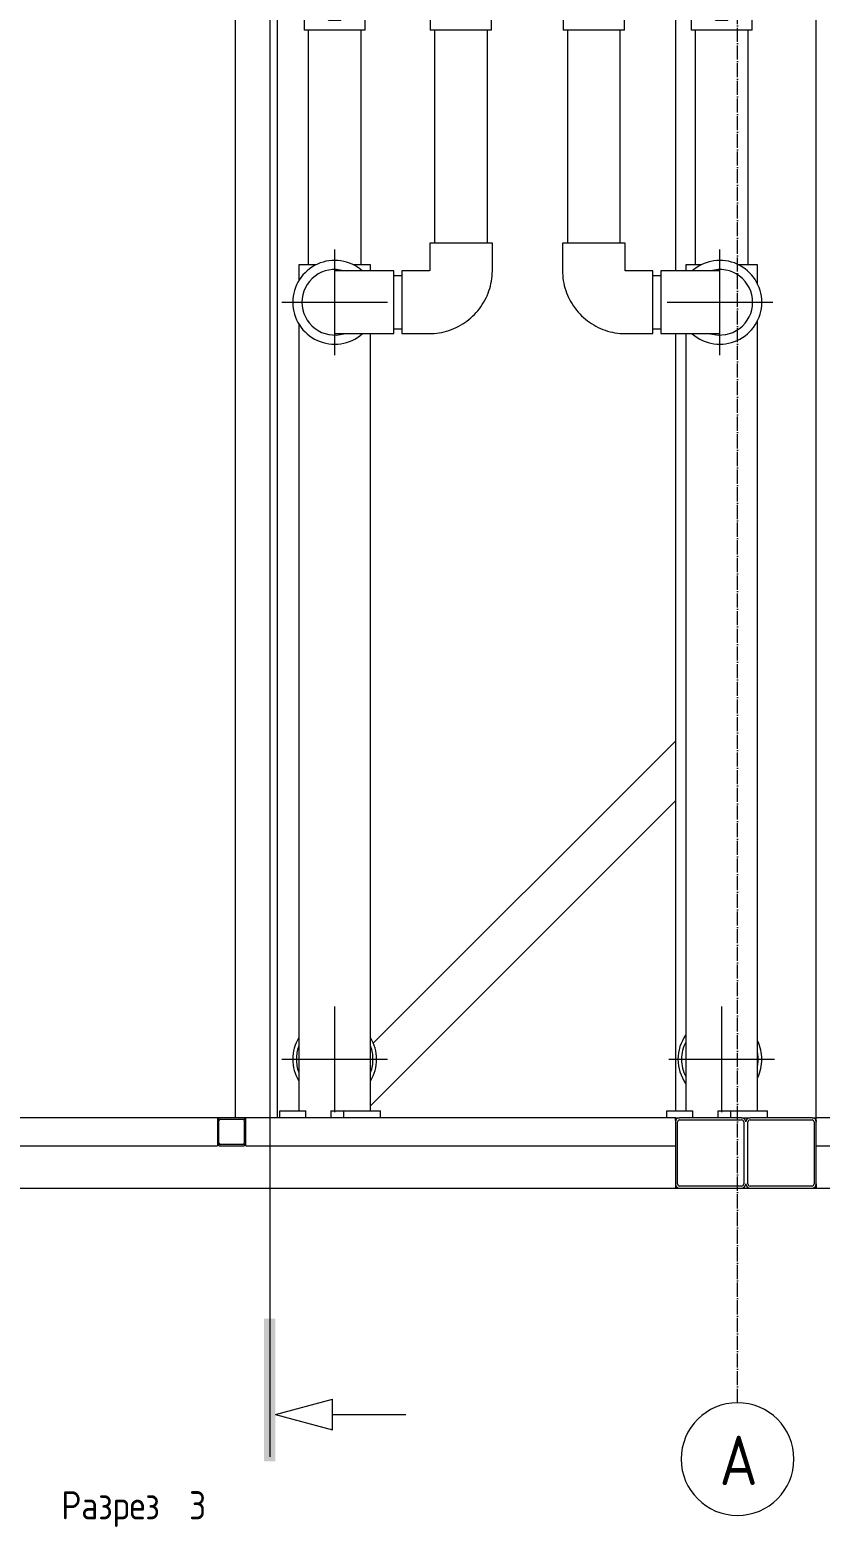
# Model space of a CAD drawing. Header units: millimetres. Extents: x -3135 to 3112, y -485 to 3427.
# Drawn here: x -1004 to 117, y -481 to 1645 of the extents above; entities that cross this region are included whole.
import ezdxf

# ---------------------------------------------------------------- set-up
doc = ezdxf.new("R2010")
doc.units = ezdxf.units.MM
doc.linetypes.add('ADSK_Линия сетки', pattern=[25, 20, -2.5, 0, -2.5])
for name, color, linetype, lineweight in [('A-_ANOTSYBL_E', 7, 'Continuous', 9), ('A-_FLORLEVL_E', 7, 'Continuous', 9), ('A_--------_E-', 8, 'Continuous', 9), ('M-_EQPT----_E', 7, 'Continuous', 9), ('M-_WATR----_E', 5, 'Continuous', 9), ('S-_ANOTGRID_E', 7, 'Continuous', 9), ('S-_STRL----_A', 7, 'Continuous', 9)]:
    doc.layers.add(name, color=color, linetype=linetype, lineweight=lineweight)
doc.styles.add('GOST Common', font='GOST_Common.ttf', dxfattribs={"width": 0.9, "height": 70})
doc.styles.add('GOST Common_1', font='GOST_Common.ttf', dxfattribs={"width": 0.9, "height": 40})

# ---------------------------------------------------------------- blocks, each defined once
blk = doc.blocks.new('PNS-0100 MAIN FRAME - ASY PNS-0100 MAIN FRAME_iam-651195-Разрез 4')
at = {"layer": 'A_--------_E-'}
for p, q in [((111.8, 100), (111.8, 2551.5)), ((-713.2, 2550.5), (-713.2, 100)), ((-653.2, 100), (-653.2, 2550.5)), ((-88.2, 1683.6), (-88.2, 1302.5)), ((-88.2, 1213.5), (-88.2, 110)), ((-88.2, 634.9), (-517.5, 205.6)), ((-521.1, 117.1), (-88.2, 550)), ((-738.2, 100), (-1398.2, 100)), ((-734.2, 100), (-738.2, 100)), ((-738.2, 100), (-738.2, 96)), ((-698.2, 100), (-702.2, 100)), ((-88.2, 100), (-698.2, 100)), ((-698.2, 96), (-698.2, 100)), ((-88.2, 96), (-88.2, 100)), ((-88.2, 96), (-88.2, 94)), ((106, 100), (111.8, 100)), ((746.8, 100), (111.8, 100)), ((111.8, 96), (111.8, 100)), ((111.8, 96), (111.8, 94)), ((-738.2, 64), (-738.2, 60)), ((-698.2, 60), (-698.2, 64)), ((-1398.2, 60), (-738.2, 60)), ((-698.2, 60), (-88.2, 60)), ((111.8, 60), (746.8, 60)), ((-88.2, 6), (-88.2, 0)), ((111.8, 6), (111.8, 0)), ((-1404.2, 0), (-88.2, 0)), ((111.8, 0), (1427.8, 0))]:
    blk.add_line(p, q, dxfattribs=at)
at = {"layer": 'S-_STRL----_A'}
for p, q in [((-738.2, 96), (-738.2, 64)), ((-736.2, 64), (-736.2, 96)), ((-702.2, 100), (-734.2, 100)), ((-734.2, 98), (-702.2, 98)), ((-700.2, 96), (-700.2, 64)), ((-698.2, 64), (-698.2, 96)), ((-88.2, 94), (-88.2, 6)), ((-85.2, 6), (-85.2, 94)), ((5.8, 100), (-82.2, 100)), ((-82.2, 97), (5.8, 97)), ((8.8, 94), (8.8, 6)), ((14.8, 6), (14.8, 94)), ((105.8, 100), (17.8, 100)), ((17.8, 97), (105.8, 97)), ((108.8, 94), (108.8, 6)), ((111.8, 6), (111.8, 94)), ((-702.2, 62), (-734.2, 62)), ((-734.2, 60), (-702.2, 60)), ((5.8, 3), (-82.2, 3)), ((105.8, 3), (17.8, 3)), ((17.8, 0), (105.8, 0)), ((-82.2, 0), (5.8, 0))]:
    blk.add_line(p, q, dxfattribs=at)
for centre, radius, start, end in [((-734.2, 96), 4, 90, 180), ((-734.2, 96), 2, 90, 180), ((-702.2, 96), 4, 0, 90), ((-702.2, 96), 2, 0, 90), ((-82.2, 94), 6, 90, 180), ((-82.2, 94), 3, 90, 180), ((5.8, 94), 6, 360, 90), ((5.8, 94), 3, 0, 90), ((17.8, 94), 6, 90, 180), ((17.8, 94), 3, 90, 180), ((105.8, 94), 6, 360, 90), ((105.8, 94), 3, 0, 90), ((-734.2, 64), 4, 180, 270), ((-734.2, 64), 2, 180, 270), ((-702.2, 64), 2, 270, 0), ((-702.2, 64), 4, 270, 360), ((-82.2, 6), 6, 180, 270), ((-82.2, 6), 3, 180, 270), ((5.8, 6), 6, 270, 360), ((5.8, 6), 3, 270, 360), ((17.8, 6), 6, 180, 270), ((17.8, 6), 3, 180, 270), ((105.8, 6), 3, 270, 0), ((105.8, 6), 6, 270, 0)]:
    blk.add_arc(centre, radius, start, end, dxfattribs=at)
blk = doc.blocks.new('PNS-0100 MAIN FRAME - Standard-550811-Разрез 4')
blk.add_blockref('PNS-0100 MAIN FRAME - ASY PNS-0100 MAIN FRAME_iam-651195-Разрез 4', (0, 0))
blk = doc.blocks.new('UV-Cleaner ODV-15 - UV-Cleaner ODV-15_ipt-677162-Разрез 4')
at = {"layer": 'A_--------_E-', "color": 180, "lineweight": 20}
for p, q in [((-73.3, 1311), (-73.3, 1302.5)), ((-51.3, 1311), (-73.3, 1311)), ((28.3, 1311), (1.3, 1311)), ((28.3, 1283.5), (28.3, 1311)), ((-73.3, 1213.5), (-73.3, 110)), ((28.3, 110), (28.3, 1232.5)), ((-100.5, 110), (-63.5, 110)), ((-100.5, 100), (-100.5, 110)), ((-63.5, 100), (-63.5, 110)), ((-28, 110), (-28, 100)), ((-28, 110), (-9.5, 110)), ((-9.5, 100), (-9.5, 110)), ((-9.5, 110), (42.5, 110)), ((42.5, 100), (42.5, 110)), ((-88.2, 100), (-82.2, 100)), ((5.8, 100), (17.8, 100))]:
    blk.add_line(p, q, dxfattribs=at)
blk = doc.blocks.new('UV-Cleaner ODV-15 - Standard-553269-Разрез 4')
blk.add_blockref('UV-Cleaner ODV-15 - UV-Cleaner ODV-15_ipt-677162-Разрез 4', (0, 0))
blk = doc.blocks.new('COMER_EL50_U-PVC отвод 90 - DN16-DN315 _Grey_-562209-Разрез 4')
at = {"layer": 'M-_WATR----_E', "color": 180, "lineweight": 20}
for p, q in [((-70.3, 1302.5), (-109, 1302.5)), ((-109, 1302.5), (-109, 1258)), ((-109, 1258), (-109, 1213.5)), ((-109, 1213.5), (-70.3, 1213.5))]:
    blk.add_line(p, q, dxfattribs=at)
at = {"layer": 'M-_WATR----_E', "color": 180, "lineweight": 20, "flags": 128}
for points in [[(-25, 1302.5), (-25, 1302.5), (-25.1, 1302.5), (-25.3, 1302.5), (-25.6, 1302.5), (-25.9, 1302.5), (-26.3, 1302.5), (-26.8, 1302.5), (-27.3, 1302.5), (-27.9, 1302.5), (-28.6, 1302.5), (-29.3, 1302.5), (-30.1, 1302.5), (-31, 1302.5), (-31.9, 1302.5), (-32.9, 1302.5), (-34, 1302.5), (-35.1, 1302.5), (-36.2, 1302.5), (-37.5, 1302.5), (-38.7, 1302.5), (-40.1, 1302.5), (-41.4, 1302.5), (-42.9, 1302.5), (-44.3, 1302.5), (-45.8, 1302.5), (-47.4, 1302.5), (-48.9, 1302.5), (-50.6, 1302.5), (-52.2, 1302.5), (-53.9, 1302.5), (-55.6, 1302.5), (-57.3, 1302.5), (-59.1, 1302.5), (-60.8, 1302.5), (-62.6, 1302.5), (-64.4, 1302.5), (-66.2, 1302.5), (-68, 1302.5), (-69.8, 1302.5), (-70.3, 1302.5)], [(-70.3, 1213.5), (-68.5, 1213.5), (-66.7, 1213.5), (-64.9, 1213.5), (-63.1, 1213.5), (-61.3, 1213.5), (-59.5, 1213.5), (-57.8, 1213.5), (-56.1, 1213.5), (-54.3, 1213.5), (-52.7, 1213.5), (-51, 1213.5), (-49.4, 1213.5), (-47.8, 1213.5), (-46.2, 1213.5), (-44.7, 1213.5), (-43.2, 1213.5), (-41.8, 1213.5), (-40.4, 1213.5), (-39.1, 1213.5), (-37.8, 1213.5), (-36.6, 1213.5), (-35.4, 1213.5), (-34.3, 1213.5), (-33.2, 1213.5), (-32.2, 1213.5), (-31.2, 1213.5), (-30.3, 1213.5), (-29.5, 1213.5), (-28.8, 1213.5), (-28.1, 1213.5), (-27.5, 1213.5), (-26.9, 1213.5), (-26.4, 1213.5), (-26, 1213.5), (-25.7, 1213.5), (-25.4, 1213.5), (-25.2, 1213.5), (-25.1, 1213.5), (-25, 1213.5), (-25, 1213.5)]]:
    blk.add_lwpolyline(points, dxfattribs=at)
blk = doc.blocks.new('COMER_EL50_U-PVC отвод 90 - DN16-DN315 _Grey_-V3-Разрез 4')
at = {"layer": 'M-_WATR----_E', "color": 180, "lineweight": 20}
for p, q in [((-437, 1342), (-437, 1303.3)), ((-348, 1342), (-437, 1342)), ((-348, 1303.3), (-348, 1342)), ((-437.8, 1302.5), (-476.5, 1302.5)), ((-476.5, 1302.5), (-476.5, 1213.5)), ((-476.5, 1213.5), (-437.8, 1213.5))]:
    blk.add_line(p, q, dxfattribs=at)
at = {"layer": 'M-_WATR----_E', "color": 180, "lineweight": 20, "flags": 128}
for points in [[(-437, 1303.3), (-437, 1303.3), (-437, 1303.2), (-437, 1303.2), (-437, 1303.2), (-437.1, 1303.1), (-437.1, 1303.1), (-437.1, 1303.1), (-437.1, 1303), (-437.1, 1303), (-437.1, 1303), (-437.1, 1303), (-437.1, 1302.9), (-437.1, 1302.9), (-437.2, 1302.9), (-437.2, 1302.8), (-437.2, 1302.8), (-437.2, 1302.8), (-437.2, 1302.8), (-437.3, 1302.7), (-437.3, 1302.7), (-437.3, 1302.7), (-437.3, 1302.7), (-437.4, 1302.7), (-437.4, 1302.6), (-437.4, 1302.6), (-437.4, 1302.6), (-437.5, 1302.6), (-437.5, 1302.6), (-437.5, 1302.6), (-437.5, 1302.6), (-437.6, 1302.5), (-437.6, 1302.5), (-437.6, 1302.5), (-437.7, 1302.5), (-437.7, 1302.5), (-437.7, 1302.5), (-437.8, 1302.5), (-437.8, 1302.5), (-437.8, 1302.5), (-437.8, 1302.5)], [(-437.8, 1213.5), (-434.2, 1213.6), (-430.7, 1213.8), (-427.1, 1214.1), (-423.5, 1214.6), (-420, 1215.3), (-416.5, 1216.1), (-413, 1217), (-409.6, 1218.1), (-406.2, 1219.3), (-402.9, 1220.6), (-399.6, 1222.1), (-396.4, 1223.6), (-393.2, 1225.4), (-390.1, 1227.2), (-387.1, 1229.2), (-384.2, 1231.3), (-381.4, 1233.5), (-378.6, 1235.8), (-376, 1238.2), (-373.4, 1240.7), (-371, 1243.4), (-368.6, 1246.1), (-366.4, 1248.9), (-364.3, 1251.8), (-362.3, 1254.8), (-360.4, 1257.8), (-358.6, 1261), (-357, 1264.2), (-355.5, 1267.4), (-354.1, 1270.8), (-352.9, 1274.1), (-351.8, 1277.6), (-350.8, 1281), (-350, 1284.5), (-349.3, 1288), (-348.8, 1291.6), (-348.4, 1295.2), (-348.2, 1298.7), (-348, 1302.3), (-348, 1303.3)]]:
    blk.add_lwpolyline(points, dxfattribs=at)
blk = doc.blocks.new('COMER_industrial series - BVI10075-336251-Разрез 4')
at = {"layer": 'M-_WATR----_E', "color": 180, "lineweight": 20}
for p, q in [((-615.4, 1862.3), (-615.4, 1825.1)), ((-615.4, 1862.3), (-528.4, 1862.3)), ((-528.4, 1825.1), (-528.4, 1862.3)), ((-629.6, 1825.1), (-643.1, 1821.5)), ((-643.1, 1821.5), (-643.1, 1787.3)), ((-500.8, 1821.5), (-643.1, 1821.5)), ((-634.9, 1807.9), (-634.9, 1803.4)), ((-514.2, 1825.1), (-629.6, 1825.1)), ((-582.8, 1800.7), (-580.7, 1810.9)), ((-563.2, 1810.9), (-580.7, 1810.9)), ((-563.2, 1810.9), (-561.1, 1800.7)), ((-500.8, 1821.5), (-514.2, 1825.1)), ((-508.9, 1803.4), (-508.9, 1807.9)), ((-500.8, 1787.3), (-500.8, 1821.5)), ((-644.4, 1787.3), (-644.4, 1781.3)), ((-585.5, 1787.3), (-644.4, 1787.3)), ((-634.9, 1799), (-634.9, 1794.6)), ((-634.9, 1790.1), (-634.9, 1785.7)), ((-582.8, 1800.7), (-561.1, 1800.7)), ((-499.4, 1787.3), (-558.4, 1787.3)), ((-508.9, 1794.6), (-508.9, 1799)), ((-508.9, 1785.7), (-508.9, 1790.1)), ((-499.4, 1781.3), (-499.4, 1787.3)), ((-644.4, 1781.3), (-603.4, 1779.6)), ((-586.7, 1781.3), (-644.4, 1781.3)), ((-634.9, 1781.3), (-634.9, 1725.3)), ((-589.3, 1768.5), (-623.3, 1758.9)), ((-499.4, 1781.3), (-557.1, 1781.3)), ((-520.5, 1758.9), (-554.5, 1768.5)), ((-540.4, 1779.6), (-499.4, 1781.3)), ((-508.9, 1725.3), (-508.9, 1781.3)), ((-623.3, 1758.9), (-623.3, 1747.7)), ((-623.3, 1747.7), (-590.6, 1738.5)), ((-553.3, 1738.5), (-520.5, 1747.7)), ((-520.5, 1747.7), (-520.5, 1758.9)), ((-603.4, 1727), (-644.4, 1725.3)), ((-644.4, 1725.3), (-644.4, 1719.3)), ((-644.4, 1725.3), (-589, 1725.3)), ((-554.9, 1725.3), (-499.4, 1725.3)), ((-499.4, 1725.3), (-540.4, 1727)), ((-499.4, 1719.3), (-499.4, 1725.3)), ((-644.4, 1719.3), (-588.3, 1719.3)), ((-643.1, 1719.3), (-643.1, 1685.1)), ((-634.9, 1720.9), (-634.9, 1716.4)), ((-634.9, 1712), (-634.9, 1707.6)), ((-634.9, 1703.1), (-634.9, 1698.7)), ((-555.6, 1719.3), (-499.4, 1719.3)), ((-508.9, 1716.4), (-508.9, 1720.9)), ((-508.9, 1707.6), (-508.9, 1712)), ((-508.9, 1698.7), (-508.9, 1703.1)), ((-500.8, 1685.1), (-500.8, 1719.3)), ((-643.1, 1685.1), (-629.6, 1681.5)), ((-643.1, 1685.1), (-584, 1685.1)), ((-629.6, 1681.5), (-583.6, 1681.5)), ((-615.4, 1681.5), (-615.4, 1644.3)), ((-560.3, 1681.5), (-514.2, 1681.5)), ((-559.9, 1685.1), (-500.8, 1685.1)), ((-528.4, 1644.3), (-528.4, 1681.5)), ((-514.2, 1681.5), (-500.8, 1685.1)), ((-580.7, 1658.6), (-581, 1660.9)), ((-562.9, 1660.9), (-581, 1660.9)), ((-580.7, 1658.6), (-563.2, 1658.6)), ((-562.9, 1660.9), (-563.2, 1658.6)), ((-528.4, 1644.3), (-615.4, 1644.3))]:
    blk.add_line(p, q, dxfattribs=at)
at = {"layer": 'M-_WATR----_E', "color": 180, "lineweight": 20, "flags": 128}
for points in [[(-592.4, 1753.3), (-587.5, 1777.4), (-582.8, 1800.7)], [(-561.1, 1800.7), (-556.4, 1777.4), (-551.4, 1753.3)], [(-581, 1660.9), (-586.8, 1707.4), (-592.4, 1753.3)], [(-551.4, 1753.3), (-557.1, 1707.4), (-562.9, 1660.9)]]:
    blk.add_lwpolyline(points, dxfattribs=at)
blk = doc.blocks.new('COMER_UN82_U-PVC муфта разборная ВКС- ВР_U-PVC_ с прокладкой EPDM - DN20xG1_2_ - DN63xG2_-680297-Разрез 4')
at = {"layer": 'M-_WATR----_E', "color": 180, "lineweight": 20}
for radius, start, end in [(59.5, 144.8784, 180), (54.4, 153.2429, 180), (59.5, 360, 25.5296), (54.4, 360, 9.0203), (59.5, 180, 215.1216), (54.4, 180, 206.7571), (54.4, 350.9797, 360), (59.5, 334.4704, 360)]:
    blk.add_arc((-25, 183), radius, start, end, dxfattribs=at)
blk = doc.blocks.new('COMER_UN82_U-PVC муфта разборная ВКС- ВР_U-PVC_ с прокладкой EPDM - DN20xG1_2_ - DN63xG2_-V5-Разрез 4')
at = {"layer": 'M-_WATR----_E', "color": 180, "lineweight": 20}
for radius, start, end in [(59.5, 48.85, 180), (46.5, 73.5803, 180), (59.5, 180, 311.15), (46.5, 180, 286.4197)]:
    blk.add_arc((-571.9, 1258), radius, start, end, dxfattribs=at)
blk = doc.blocks.new('COMER_UN82_U-PVC муфта разборная ВКС- ВР_U-PVC_ с прокладкой EPDM - DN20xG1_2_ - DN63xG2_-V6-Разрез 4')
at = {"layer": 'M-_WATR----_E', "color": 180, "lineweight": 20}
for radius, start, end in [(59.5, 360, 131.15), (46.5, 0, 106.4197), (59.5, 228.85, 360), (46.5, 253.5803, 360)]:
    blk.add_arc((-25, 1258), radius, start, end, dxfattribs=at)
blk = doc.blocks.new('COMER_UN82_U-PVC муфта разборная ВКС- ВР_U-PVC_ с прокладкой EPDM - DN20xG1_2_ - DN63xG2_-V7-Разрез 4')
at = {"layer": 'M-_WATR----_E', "color": 180, "lineweight": 20}
for radius, start, end in [(59.5, 148.8443, 180), (59.5, 360, 30.9486), (54.4, 160.1412, 180), (54.4, 360, 19.8588), (59.5, 180, 211.1557), (54.4, 180, 199.8588), (59.5, 328.8443, 360), (54.4, 340.1412, 360)]:
    blk.add_arc((-571.9, 183), radius, start, end, dxfattribs=at)
blk = doc.blocks.new('UV-Cleaner ODV-15 - UV-Cleaner ODV-15_ipt-V8-Разрез 4')
at = {"layer": 'A_--------_E-', "color": 180, "lineweight": 20}
for p, q in [((-622.7, 1311), (-622.7, 1288.7)), ((-598.3, 1311), (-622.7, 1311)), ((-521.1, 1311), (-545.6, 1311)), ((-521.1, 1302.5), (-521.1, 1311)), ((-622.7, 1227.3), (-622.7, 110)), ((-521.1, 110), (-521.1, 1213.5)), ((-649.9, 110), (-612.9, 110)), ((-649.9, 100), (-649.9, 110)), ((-612.9, 100), (-612.9, 110)), ((-577.4, 110), (-577.4, 100)), ((-577.4, 110), (-558.9, 110)), ((-558.9, 100), (-558.9, 110)), ((-558.9, 110), (-507, 110)), ((-507, 100), (-507, 110))]:
    blk.add_line(p, q, dxfattribs=at)
blk = doc.blocks.new('UV-Cleaner ODV-15 - Standard-V9-Разрез 4')
blk.add_blockref('UV-Cleaner ODV-15 - UV-Cleaner ODV-15_ipt-V8-Разрез 4', (0, 0))
blk = doc.blocks.new('COMER_EL50_U-PVC отвод 90 - DN16-DN315 _Grey_-V4-Разрез 4')
at = {"layer": 'M-_WATR----_E', "color": 180, "lineweight": 20}
for p, q in [((-308.5, 2639.5), (-347.2, 2639.5)), ((-308.5, 2550.5), (-308.5, 2639.5)), ((-437, 2549.7), (-437, 2511)), ((-348, 2511), (-348, 2549.7)), ((-347.2, 2550.5), (-308.5, 2550.5)), ((-437, 2511), (-348, 2511))]:
    blk.add_line(p, q, dxfattribs=at)
at = {"layer": 'M-_WATR----_E', "color": 180, "lineweight": 20, "flags": 128}
for points in [[(-347.2, 2639.5), (-350.8, 2639.4), (-354.4, 2639.2), (-358, 2638.9), (-361.5, 2638.4), (-365.1, 2637.7), (-368.6, 2636.9), (-372.1, 2636), (-375.5, 2634.9), (-378.9, 2633.7), (-382.2, 2632.4), (-385.5, 2630.9), (-388.7, 2629.4), (-391.9, 2627.6), (-394.9, 2625.8), (-397.9, 2623.8), (-400.9, 2621.7), (-403.7, 2619.5), (-406.4, 2617.2), (-409.1, 2614.8), (-411.7, 2612.3), (-414.1, 2609.6), (-416.4, 2606.9), (-418.7, 2604.1), (-420.8, 2601.2), (-422.8, 2598.2), (-424.7, 2595.2), (-426.4, 2592), (-428.1, 2588.8), (-429.6, 2585.6), (-430.9, 2582.2), (-432.2, 2578.9), (-433.3, 2575.4), (-434.2, 2572), (-435, 2568.5), (-435.7, 2565), (-436.3, 2561.4), (-436.7, 2557.8), (-436.9, 2554.3), (-437, 2550.7), (-437, 2549.7)], [(-348, 2549.7), (-348, 2549.7), (-348, 2549.8), (-348, 2549.8), (-348, 2549.8), (-348, 2549.9), (-348, 2549.9), (-348, 2549.9), (-348, 2550), (-348, 2550), (-348, 2550), (-348, 2550), (-347.9, 2550.1), (-347.9, 2550.1), (-347.9, 2550.1), (-347.9, 2550.2), (-347.9, 2550.2), (-347.9, 2550.2), (-347.8, 2550.2), (-347.8, 2550.3), (-347.8, 2550.3), (-347.8, 2550.3), (-347.7, 2550.3), (-347.7, 2550.3), (-347.7, 2550.4), (-347.7, 2550.4), (-347.6, 2550.4), (-347.6, 2550.4), (-347.6, 2550.4), (-347.6, 2550.4), (-347.5, 2550.4), (-347.5, 2550.5), (-347.5, 2550.5), (-347.4, 2550.5), (-347.4, 2550.5), (-347.4, 2550.5), (-347.3, 2550.5), (-347.3, 2550.5), (-347.3, 2550.5), (-347.2, 2550.5), (-347.2, 2550.5)]]:
    blk.add_lwpolyline(points, dxfattribs=at)
blk = doc.blocks.new('Ось сетки - D8-170750-Разрез 4')
at = {"layer": 'S-_ANOTGRID_E'}
for start, end in [(360, 180), (180, 360)]:
    blk.add_arc((0, -384.8), 80, start, end, dxfattribs=at)
blk = doc.blocks.new('Разрез - Имя вида сзади-163743-Разрез 4')
at = {"layer": 'A-_ANOTSYBL_E'}
blk.add_hatch(color=256, dxfattribs=at).paths.add_polyline_path([(2751.4, 2776.5), (2751.4, 2792.4), (2954.1, 2792.4), (2954.1, 2776.5)])
for p, q in [((2887.4, 2873.4), (2887.4, 2977.8)), ((2887.4, 2792.4), (2865.7, 2873.4)), ((2909.1, 2873.4), (2865.7, 2873.4)), ((2887.4, 2792.4), (2909.1, 2873.4))]:
    blk.add_line(p, q, dxfattribs=at)

msp = doc.modelspace()

# ---------------------------------------------------------------- linework, layer by layer
at = {"layer": 'A-_ANOTSYBL_E'}
msp.add_line((-664, 3322.4), (-664, -381.4), dxfattribs=at)
at = {"layer": 'A-_FLORLEVL_E'}
msp.add_line((-2341.1, 0), (2395.4, 0), dxfattribs=at)
at = {"layer": 'M-_WATR----_E', "color": 180, "lineweight": 20}
for p, q in [((-609.4, 1644.3), (-609.4, 1311)), ((-534.4, 1311), (-534.4, 1644.3)), ((-430, 1644.3), (-430, 1342)), ((-355, 1342), (-355, 1644.3)), ((-241.5, 1644.3), (-241.5, 1342)), ((-166.5, 1342), (-166.5, 1644.3)), ((-60, 1644.3), (-60, 1311)), ((15, 1311), (15, 1644.3)), ((-571.9, 1183), (-571.9, 1333)), ((-25, 1183), (-25, 1333)), ((-476.5, 1295.5), (-487.9, 1295.5)), ((-109, 1295.5), (-120, 1295.5)), ((-646.9, 1258), (-496.9, 1258)), ((-100, 1258), (50, 1258)), ((-487.9, 1220.5), (-476.5, 1220.5)), ((-120, 1220.5), (-109, 1220.5)), ((-571.9, 108), (-571.9, 258)), ((-22.5, 108), (-22.5, 258)), ((-646.9, 183), (-496.9, 183)), ((-97.5, 183), (52.5, 183))]:
    msp.add_line(p, q, dxfattribs=at)
at = {"layer": 'S-_ANOTGRID_E', "linetype": 'ADSK_Линия сетки'}
msp.add_line((0, -304.8), (0, 3232.1), dxfattribs=at)

# ---------------------------------------------------------------- block references
at = {"layer": 'A-_ANOTSYBL_E', "rotation": 270.0000000000001}
msp.add_blockref('Разрез - Имя вида сзади-163743-Разрез 4', (-3448.5, 2566), dxfattribs=at)
at = {"layer": 'A_--------_E-'}
msp.add_blockref('PNS-0100 MAIN FRAME - Standard-550811-Разрез 4', (0, 0), dxfattribs=at)
at = {"layer": 'M-_EQPT----_E', "color": 180, "lineweight": 20}
for name in ['UV-Cleaner ODV-15 - Standard-V9-Разрез 4', 'UV-Cleaner ODV-15 - Standard-553269-Разрез 4']:
    msp.add_blockref(name, (0, 0), dxfattribs=at)
at = {"layer": 'M-_WATR----_E', "color": 180, "lineweight": 20}
for name, p in [('COMER_industrial series - BVI10075-336251-Разрез 4', (0, 0)), ('COMER_industrial series - BVI10075-336251-Разрез 4', (549.4, 0)), ('COMER_EL50_U-PVC отвод 90 - DN16-DN315 _Grey_-V3-Разрез 4', (0, 0)), ('COMER_UN82_U-PVC муфта разборная ВКС- ВР_U-PVC_ с прокладкой EPDM - DN20xG1_2_ - DN63xG2_-V5-Разрез 4', (0, 0)), ('COMER_UN82_U-PVC муфта разборная ВКС- ВР_U-PVC_ с прокладкой EPDM - DN20xG1_2_ - DN63xG2_-V6-Разрез 4', (0, 0)), ('COMER_EL50_U-PVC отвод 90 - DN16-DN315 _Grey_-562209-Разрез 4', (0, 0)), ('COMER_UN82_U-PVC муфта разборная ВКС- ВР_U-PVC_ с прокладкой EPDM - DN20xG1_2_ - DN63xG2_-V7-Разрез 4', (0, 0)), ('COMER_UN82_U-PVC муфта разборная ВКС- ВР_U-PVC_ с прокладкой EPDM - DN20xG1_2_ - DN63xG2_-680297-Разрез 4', (0, 0))]:
    msp.add_blockref(name, p, dxfattribs=at)
for name, p, rotation in [('COMER_industrial series - BVI10075-336251-Разрез 4', (-964.5, 3506.6), 180), ('COMER_industrial series - BVI10075-336251-Разрез 4', (-775.9, 3506.6), 180), ('COMER_EL50_U-PVC отвод 90 - DN16-DN315 _Grey_-V4-Разрез 4', (2391, 1650.5), 90), ('COMER_EL50_U-PVC отвод 90 - DN16-DN315 _Grey_-562209-Разрез 4', (-596.9, 2516), 180)]:
    msp.add_blockref(name, p, dxfattribs=dict(at, rotation=rotation))
at = {"layer": 'S-_ANOTGRID_E'}
msp.add_blockref('Ось сетки - D8-170750-Разрез 4', (0, 0), dxfattribs=at)

# ---------------------------------------------------------------- texts
at = {"layer": 'A-_ANOTSYBL_E', "char_height": 40, "attachment_point": 1, "style": 'GOST Common_1'}
for s, insert, width in [('Разрез', (-960, -430.4), 193.367), (' 3', (-800.4, -430.4), 46.177)]:
    msp.add_mtext(s, dxfattribs=dict(at, insert=insert, width=width))
at = {"layer": 'S-_ANOTGRID_E', "insert": (-25.5, -351.6), "char_height": 70, "width": 69.266, "attachment_point": 1, "style": 'GOST Common'}
msp.add_mtext('\\fGOST Common|b0|i0|c204|p34|;\\W.9;А', dxfattribs=at)

doc.saveas('drawing.dxf')
